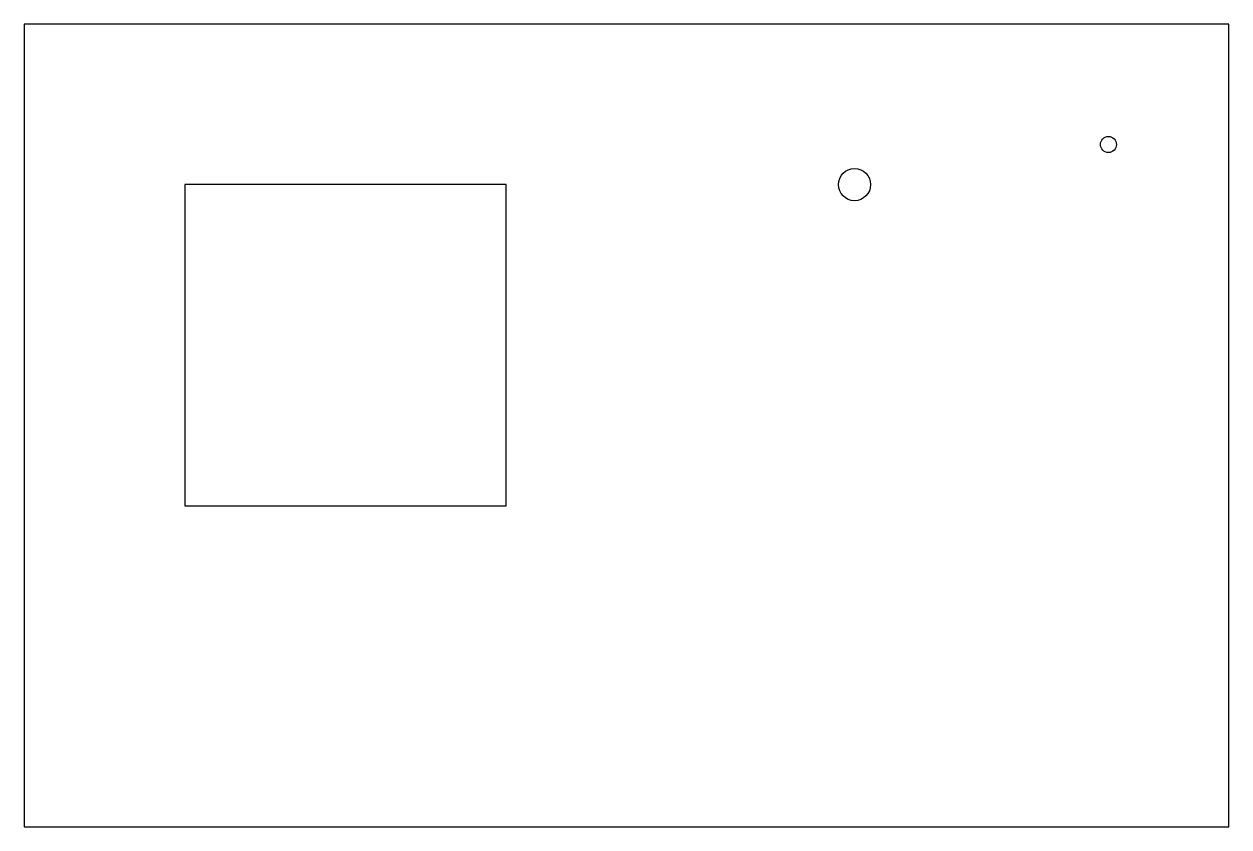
# Model space of a CAD drawing. Header units: millimetres. Extents: x 93 to 393, y 173 to 373.
import ezdxf

# ---------------------------------------------------------------- set-up
doc = ezdxf.new("R2010")
doc.units = ezdxf.units.MM

msp = doc.modelspace()

# ---------------------------------------------------------------- linework, layer by layer
at = {"color": 7, "linetype": 'Continuous', "lineweight": 25}
for p, q in [((93.04, 373.5), (93.04, 173.5)), ((393.04, 373.5), (93.04, 373.5)), ((393.04, 173.5), (393.04, 373.5)), ((213.04, 333.5), (133.04, 333.5)), ((133.04, 333.5), (133.04, 253.5)), ((213.04, 253.5), (213.04, 333.5)), ((133.04, 253.5), (213.04, 253.5)), ((93.04, 173.5), (393.04, 173.5))]:
    msp.add_line(p, q, dxfattribs=at)
for centre, radius in [((363.04, 343.5), 2), ((299.83, 333.5), 4)]:
    msp.add_circle(centre, radius, dxfattribs=at)

doc.saveas('drawing.dxf')
